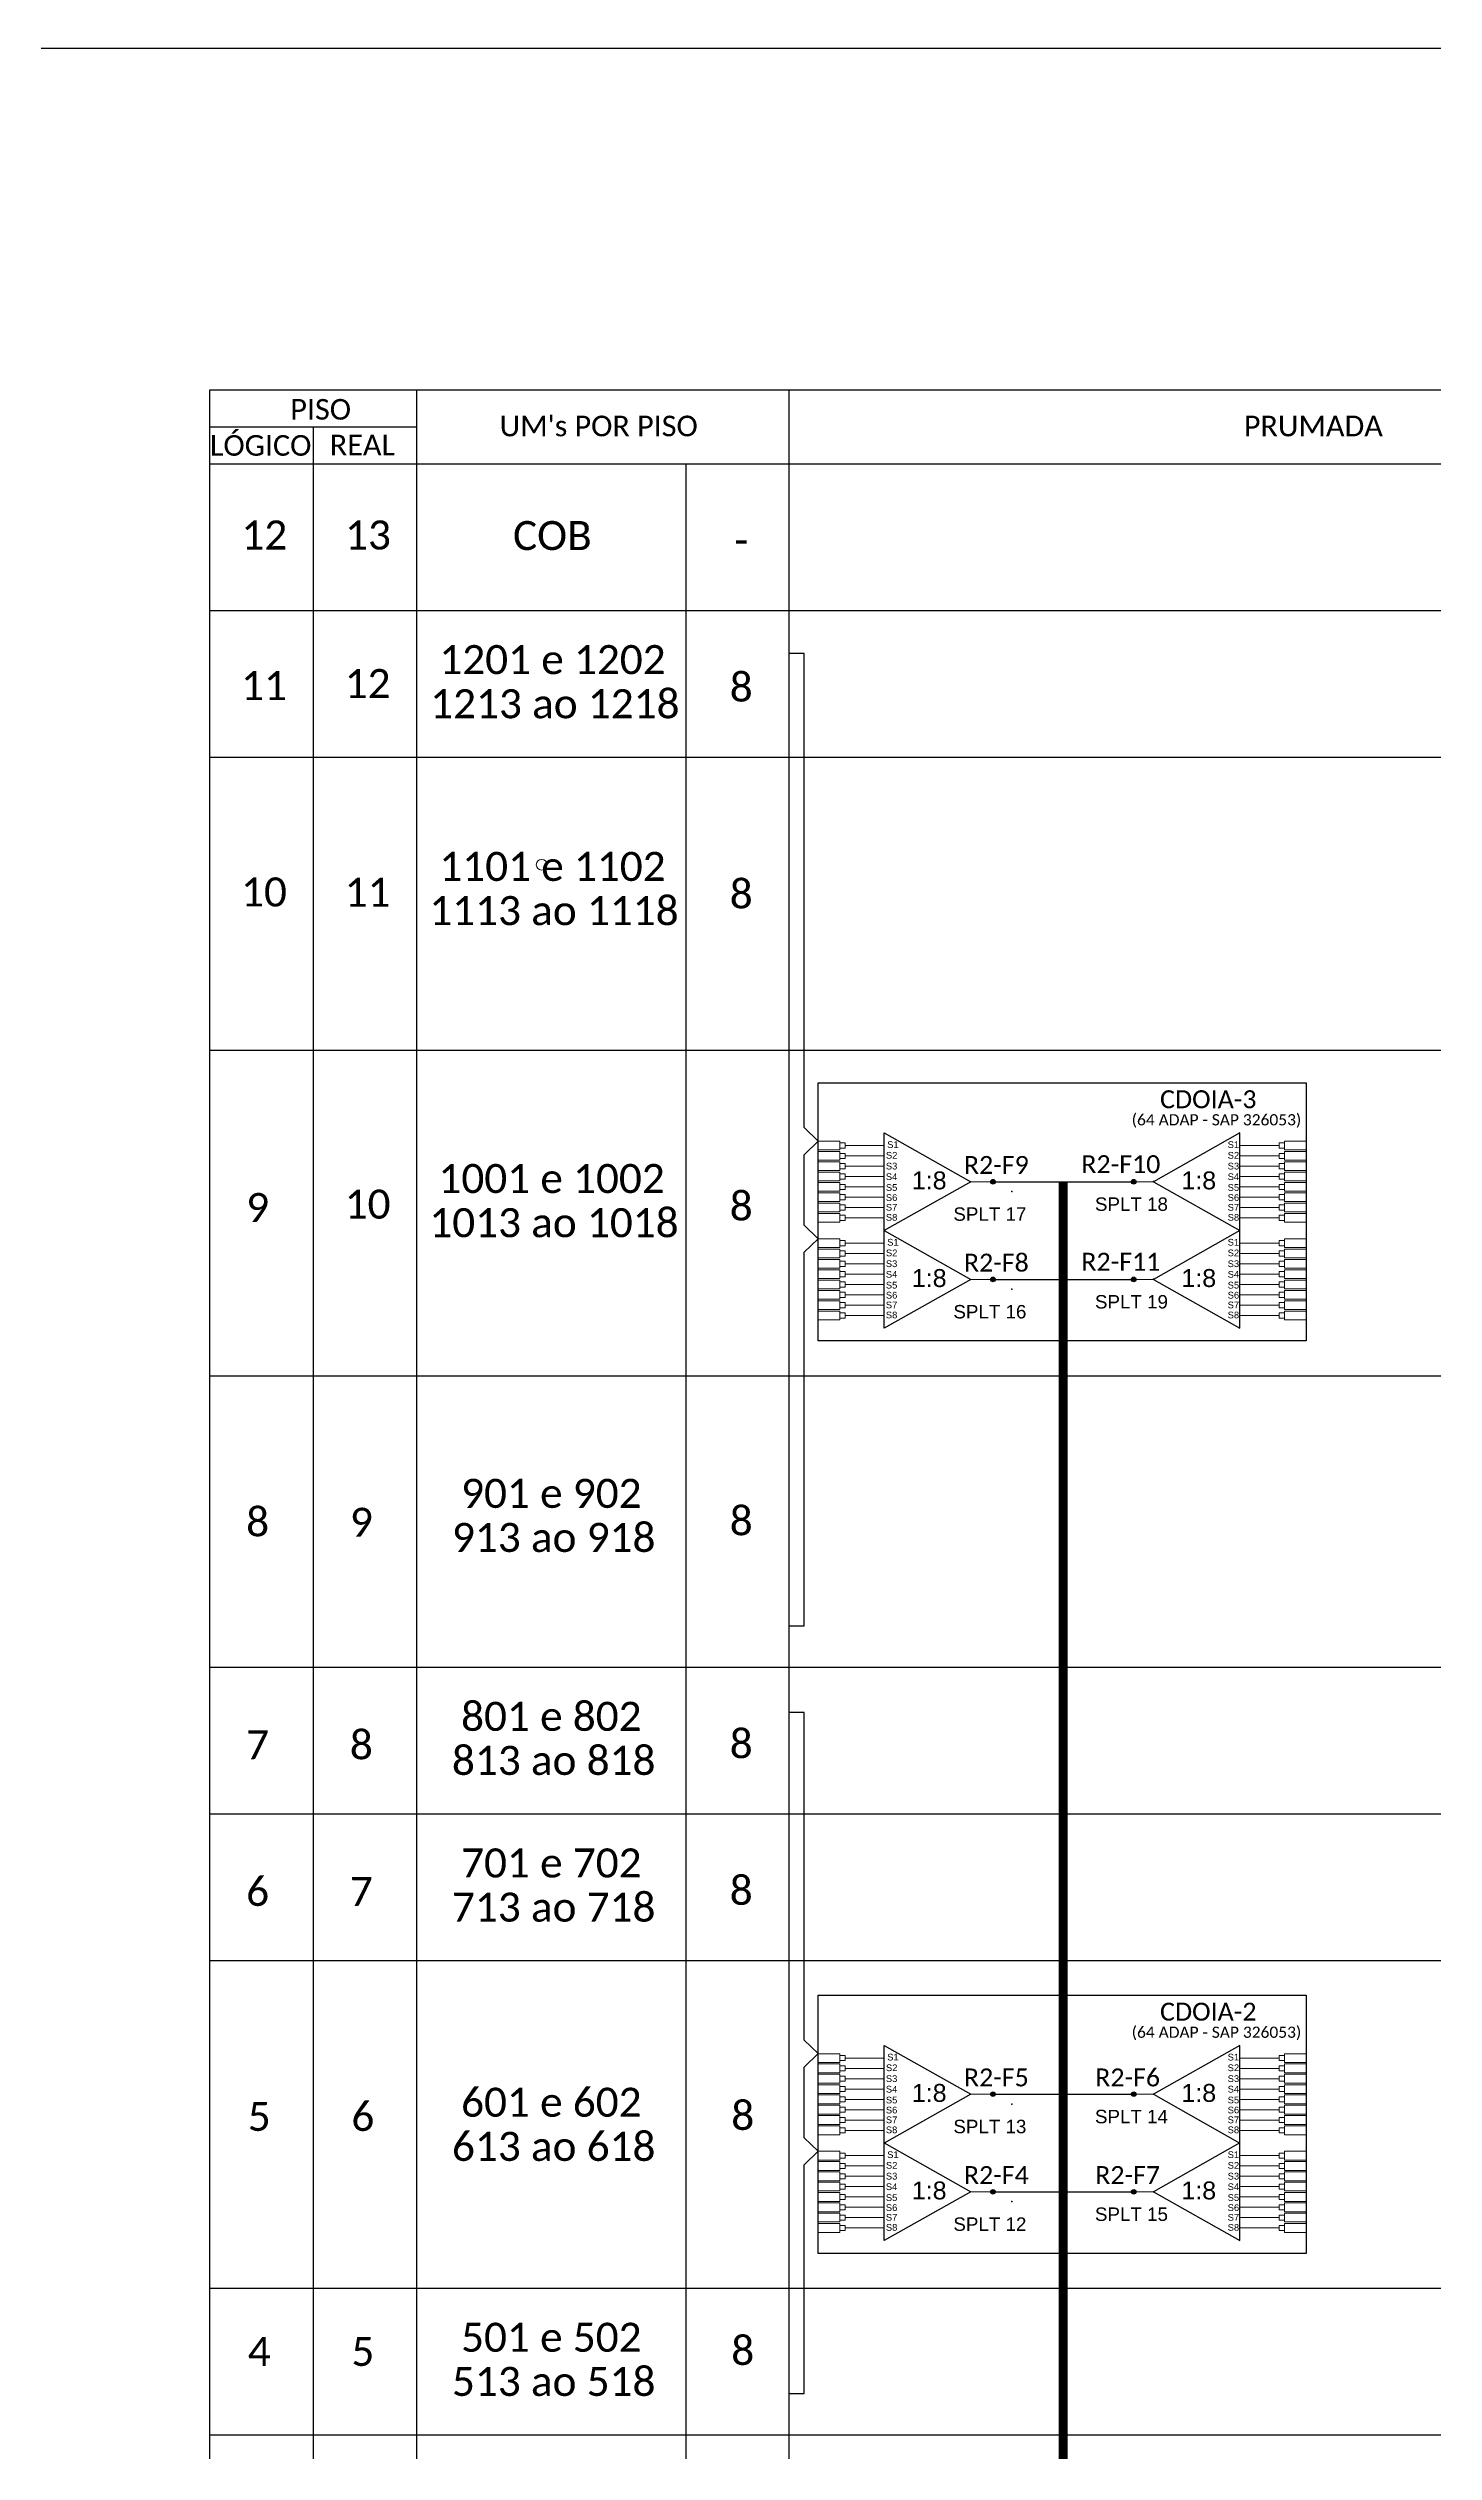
# Model space of a CAD drawing. Extents: x -4 to 837, y 1 to 595.
# Drawn here: x 527.7 to 682.4, y 326.9 to 595.3 of the extents above; entities that cross this region are included whole.
import ezdxf
from ezdxf.enums import TextEntityAlignment as Align

# ---------------------------------------------------------------- set-up
doc = ezdxf.new("R2010")
doc.units = 0
doc.layers.add('Numeração', color=98, linetype='Continuous', lineweight=0)
doc.styles.add('ARIAL', font='arial.ttf')
doc.styles.add('WMF-Calibri0', font='calibri.ttf')

# ---------------------------------------------------------------- blocks, each defined once
blk = doc.blocks.new('SPLITTER_')
blk.add_point((0, 0))
at = {"style": 'ARIAL', "flags": 4}
blk.add_attdef('SPLT', (0, -3.26), '', height=1.5, dxfattribs=at)
blk = doc.blocks.new('SPLT_1-8_SC-APC_ESQ')
at = {"color": 1}
blk.add_lwpolyline([(7.37, -2.1), (17.04, -7.55), (7.37, -13), (7.37, -2.1)], dxfattribs=at)
at = {"color": 3, "lineweight": 0}
for points in [[(2.41, -3.02), (0, -3.02)], [(2.41, -4), (0, -4)], [(2.41, -4.17), (0, -4.17)], [(2.41, -5.16), (0, -5.16)], [(2.41, -5.32), (0, -5.32)], [(2.41, -3.02), (2.41, -4)], [(2.41, -4.17), (2.41, -5.16)], [(2.41, -5.32), (2.41, -6.31)], [(2.99, -3.51), (7.37, -3.51)], [(7.37, -4.66), (2.99, -4.66)], [(2.41, -6.31), (0, -6.31)], [(2.41, -6.48), (0, -6.48)], [(2.41, -7.46), (0, -7.46)], [(2.41, -7.63), (0, -7.63)], [(2.41, -6.48), (2.41, -7.46)], [(2.41, -7.63), (2.41, -8.62)], [(7.37, -5.82), (2.99, -5.82)], [(7.37, -6.97), (2.99, -6.97)], [(2.41, -8.62), (0, -8.62)], [(2.41, -8.78), (0, -8.78)], [(2.41, -9.77), (0, -9.77)], [(2.41, -9.94), (0, -9.94)], [(2.41, -8.78), (2.41, -9.77)], [(2.41, -9.94), (2.41, -10.92)], [(7.37, -8.12), (2.99, -8.12)], [(7.37, -9.28), (2.99, -9.28)], [(7.37, -10.43), (2.99, -10.43)], [(2.41, -10.92), (0, -10.92)], [(2.41, -11.09), (0, -11.09)], [(2.41, -12.08), (0, -12.08)], [(2.41, -11.09), (2.41, -12.08)], [(7.37, -11.58), (2.99, -11.58)]]:
    blk.add_lwpolyline(points, dxfattribs=at)
for points in [[(2.99, -3.22), (2.41, -3.22), (2.41, -3.8), (2.99, -3.8)], [(2.99, -4.38), (2.41, -4.38), (2.41, -4.95), (2.99, -4.95)], [(2.99, -5.53), (2.41, -5.53), (2.41, -6.1), (2.99, -6.1)], [(2.99, -6.68), (2.41, -6.68), (2.41, -7.26), (2.99, -7.26)], [(2.99, -7.84), (2.41, -7.84), (2.41, -8.41), (2.99, -8.41)], [(2.99, -8.99), (2.41, -8.99), (2.41, -9.56), (2.99, -9.56)], [(2.99, -10.14), (2.41, -10.14), (2.41, -10.72), (2.99, -10.72)], [(2.99, -11.3), (2.41, -11.3), (2.41, -11.87), (2.99, -11.87)]]:
    blk.add_lwpolyline(points, close=True, dxfattribs=at)
at = {"color": 1, "lineweight": 0}
blk.add_lwpolyline([(17.04, -7.55), (19.26, -7.55)], dxfattribs=at)
at = {"color": 1, "style": 'ARIAL'}
for s, height, p in [('S2', 0.75, (7.56, -4.97)), ('S1', 0.75, (7.7, -3.78)), ('S5', 0.75, (7.55, -8.57)), ('S3', 0.75, (7.55, -6.18)), ('S4', 0.75, (7.55, -7.36)), ('1:8', 2, (10.45, -8.4)), ('S6', 0.75, (7.55, -9.69)), ('S7', 0.75, (7.55, -10.78)), ('S8', 0.75, (7.55, -11.9))]:
    blk.add_text(s, height=height, dxfattribs=at).set_placement(p)
blk = doc.blocks.new('SPLT_1-8_SC-APC')
at = {"color": 1}
blk.add_lwpolyline([(-7.37, -2.1), (-17.04, -7.55), (-7.37, -13), (-7.37, -2.1)], dxfattribs=at)
at = {"color": 3, "lineweight": 0}
for points in [[(-2.99, -3.51), (-7.37, -3.51)], [(-7.37, -4.66), (-2.99, -4.66)], [(-2.41, -3.02), (-2.41, -4)], [(-2.41, -3.02), (0, -3.02)], [(-2.41, -4), (0, -4)], [(-2.41, -4.17), (-2.41, -5.16)], [(-2.41, -4.17), (0, -4.17)], [(-2.41, -5.16), (0, -5.16)], [(-2.41, -5.32), (-2.41, -6.31)], [(-2.41, -5.32), (0, -5.32)], [(-7.37, -5.82), (-2.99, -5.82)], [(-7.37, -6.97), (-2.99, -6.97)], [(-2.41, -6.31), (0, -6.31)], [(-2.41, -6.48), (-2.41, -7.46)], [(-2.41, -6.48), (0, -6.48)], [(-2.41, -7.46), (0, -7.46)], [(-2.41, -7.63), (-2.41, -8.62)], [(-2.41, -7.63), (0, -7.63)], [(-7.37, -8.12), (-2.99, -8.12)], [(-7.37, -9.28), (-2.99, -9.28)], [(-7.37, -10.43), (-2.99, -10.43)], [(-2.41, -8.62), (0, -8.62)], [(-2.41, -8.78), (-2.41, -9.77)], [(-2.41, -8.78), (0, -8.78)], [(-2.41, -9.77), (0, -9.77)], [(-2.41, -9.94), (-2.41, -10.92)], [(-2.41, -9.94), (0, -9.94)], [(-7.37, -11.58), (-2.99, -11.58)], [(-2.41, -10.92), (0, -10.92)], [(-2.41, -11.09), (-2.41, -12.08)], [(-2.41, -11.09), (0, -11.09)], [(-2.41, -12.08), (0, -12.08)]]:
    blk.add_lwpolyline(points, dxfattribs=at)
for points in [[(-2.99, -3.22), (-2.41, -3.22), (-2.41, -3.8), (-2.99, -3.8)], [(-2.99, -4.38), (-2.41, -4.38), (-2.41, -4.95), (-2.99, -4.95)], [(-2.99, -5.53), (-2.41, -5.53), (-2.41, -6.1), (-2.99, -6.1)], [(-2.99, -6.68), (-2.41, -6.68), (-2.41, -7.26), (-2.99, -7.26)], [(-2.99, -7.84), (-2.41, -7.84), (-2.41, -8.41), (-2.99, -8.41)], [(-2.99, -8.99), (-2.41, -8.99), (-2.41, -9.56), (-2.99, -9.56)], [(-2.99, -10.14), (-2.41, -10.14), (-2.41, -10.72), (-2.99, -10.72)], [(-2.99, -11.3), (-2.41, -11.3), (-2.41, -11.87), (-2.99, -11.87)]]:
    blk.add_lwpolyline(points, close=True, dxfattribs=at)
at = {"color": 1, "lineweight": 0}
blk.add_lwpolyline([(-17.04, -7.55), (-19.26, -7.55)], dxfattribs=at)
at = {"color": 1, "style": 'ARIAL'}
for s, height, p in [('S1', 0.75, (-8.74, -3.78)), ('S2', 0.75, (-8.74, -4.97)), ('1:8', 2, (-13.91, -8.4)), ('S3', 0.75, (-8.74, -6.18)), ('S4', 0.75, (-8.74, -7.36)), ('S5', 0.75, (-8.74, -8.57)), ('S6', 0.75, (-8.74, -9.69)), ('S7', 0.75, (-8.74, -10.78)), ('S8', 0.75, (-8.74, -11.9))]:
    blk.add_text(s, height=height, dxfattribs=at).set_placement(p)

msp = doc.modelspace()

# ---------------------------------------------------------------- hatches: boundary and pattern name
h = msp.add_hatch(color=3)
h.dxf.hatch_style = 1
edge = h.paths.add_edge_path()
edge.add_arc((633.18, 468.7), 0.256, 0, 360)
h = msp.add_hatch(color=3)
h.dxf.hatch_style = 1
edge = h.paths.add_edge_path()
edge.add_arc((648.89, 468.7), 0.256, 0, 360)
h = msp.add_hatch(color=3)
h.dxf.hatch_style = 1
edge = h.paths.add_edge_path()
edge.add_arc((633.18, 457.8), 0.256, 0, 360)
h = msp.add_hatch(color=3)
h.dxf.hatch_style = 1
edge = h.paths.add_edge_path()
edge.add_arc((648.89, 457.8), 0.256, 0, 360)
h = msp.add_hatch(color=3)
h.dxf.hatch_style = 1
edge = h.paths.add_edge_path()
edge.add_arc((633.18, 366.84), 0.256, 0, 360)
h = msp.add_hatch(color=3)
h.dxf.hatch_style = 1
edge = h.paths.add_edge_path()
edge.add_arc((648.89, 366.84), 0.256, 0, 360)
h = msp.add_hatch(color=3)
h.dxf.hatch_style = 1
edge = h.paths.add_edge_path()
edge.add_arc((633.18, 355.94), 0.256, 0, 360)
h = msp.add_hatch(color=3)
h.dxf.hatch_style = 1
edge = h.paths.add_edge_path()
edge.add_arc((648.89, 355.94), 0.256, 0, 360)

# ---------------------------------------------------------------- linework, layer by layer
at = {"color": 7}
msp.add_lwpolyline([(-3.83, 595.26), (837.17, 595.26), (837.17, 1.26), (-3.83, 1.26)], close=True, dxfattribs=at)
at = {"color": 0}
for points in [[(804.63, 557.08), (545.7, 557.08)], [(545.7, 552.97), (568.84, 552.97)], [(545.7, 548.86), (804.63, 548.86)]]:
    msp.add_lwpolyline(points, dxfattribs=at)
for points in [[(545.7, 557.08), (545.7, 158.36)], [(568.84, 158.36), (568.84, 557.08)], [(610.43, 158.36), (610.43, 557.08)], [(557.27, 552.97), (557.27, 158.36)], [(598.86, 548.86), (598.86, 158.36)], [(545.7, 532.49), (804.63, 532.49)], [(545.7, 516.11), (804.63, 516.11)], [(545.7, 483.37), (804.63, 483.37)], [(545.7, 447.05), (804.63, 447.05)], [(545.7, 414.52), (804.63, 414.52)], [(545.7, 398.15), (804.63, 398.15)], [(545.7, 381.78), (804.63, 381.78)], [(545.7, 345.19), (804.63, 345.19)], [(545.7, 328.82), (804.63, 328.82)]]:
    msp.add_lwpolyline(points)
at = {"color": 3}
for points in [[(610.43, 419.13), (612.08, 419.13), (612.09, 460.82), (613.66, 462.33), (612.09, 463.84), (612.09, 471.72), (613.66, 473.23), (612.09, 474.74), (612.09, 527.67), (610.44, 527.67)], [(610.43, 333.43), (612.08, 333.43), (612.09, 358.96), (613.66, 360.47), (612.09, 361.98), (612.09, 369.86), (613.66, 371.37), (612.09, 372.88), (612.09, 409.44), (610.44, 409.44)]]:
    msp.add_lwpolyline(points, dxfattribs=at)
at = {"color": 1}
for points in [[(613.66, 479.75), (668.15, 479.75), (668.15, 450.93), (613.66, 450.93)], [(613.66, 377.89), (668.15, 377.89), (668.15, 349.07), (613.66, 349.07)]]:
    msp.add_lwpolyline(points, close=True, dxfattribs=at)
at = {"color": 5, "linetype": 'Continuous', "ltscale": 4}
for points in [[(633.18, 468.7), (648.86, 468.7)], [(633.18, 457.8), (648.86, 457.8)], [(633.18, 366.84), (648.86, 366.84)], [(633.18, 355.94), (648.86, 355.94)]]:
    msp.add_lwpolyline(points, dxfattribs=at)
at = {"color": 5, "const_width": 1}
msp.add_lwpolyline([(641.02, 468.7), (641.02, 258.38), (709.3, 258.38), (709.3, 213.34)], dxfattribs=at)
at = {"color": 3}
for centre in [(633.18, 468.7), (648.89, 468.7), (633.18, 457.8), (648.89, 457.8), (633.18, 366.84), (648.89, 366.84), (633.18, 355.94), (648.89, 355.94)]:
    msp.add_circle(centre, 0.256, dxfattribs=at)
at = {"layer": 'Numeração'}
msp.add_circle((582.77, 504.09), 0.598, dxfattribs=at)

# ---------------------------------------------------------------- block references
for p in [(613.66, 476.25), (613.66, 465.35), (613.66, 374.38), (613.66, 363.49)]:
    msp.add_blockref('SPLT_1-8_SC-APC_ESQ', p)
at = {"color": 3}
for p in [(668.12, 476.25), (668.12, 465.35), (668.12, 374.38), (668.12, 363.49)]:
    msp.add_blockref('SPLT_1-8_SC-APC', p, dxfattribs=at)
ref = msp.add_blockref('SPLITTER_', (635.28, 467.6), dxfattribs=dict(xscale=-1))
ref.add_attrib('SPLT', 'SPLT 17', (628.75, 464.34), dxfattribs={"height": 1.5, "style": 'ARIAL'})
ref = msp.add_blockref('SPLITTER_', (651.09, 468.71), dxfattribs=dict(xscale=-1))
ref.add_attrib('SPLT', 'SPLT 18', (644.56, 465.45), dxfattribs={"height": 1.5, "style": 'ARIAL'})
ref = msp.add_blockref('SPLITTER_', (635.28, 456.71), dxfattribs=dict(xscale=-1))
ref.add_attrib('SPLT', 'SPLT 16', (628.75, 453.44), dxfattribs={"height": 1.5, "style": 'ARIAL'})
ref = msp.add_blockref('SPLITTER_', (651.09, 457.81), dxfattribs=dict(xscale=-1))
ref.add_attrib('SPLT', 'SPLT 19', (644.56, 454.55), dxfattribs={"height": 1.5, "style": 'ARIAL'})
ref = msp.add_blockref('SPLITTER_', (635.28, 365.74), dxfattribs=dict(xscale=-1))
ref.add_attrib('SPLT', 'SPLT 13', (628.75, 362.48), dxfattribs={"height": 1.5, "style": 'ARIAL'})
ref = msp.add_blockref('SPLITTER_', (651.09, 366.85), dxfattribs=dict(xscale=-1))
ref.add_attrib('SPLT', 'SPLT 14', (644.56, 363.59), dxfattribs={"height": 1.5, "style": 'ARIAL'})
ref = msp.add_blockref('SPLITTER_', (635.28, 354.85), dxfattribs=dict(xscale=-1))
ref.add_attrib('SPLT', 'SPLT 12', (628.75, 351.58), dxfattribs={"height": 1.5, "style": 'ARIAL'})
ref = msp.add_blockref('SPLITTER_', (651.09, 355.95), dxfattribs=dict(xscale=-1))
ref.add_attrib('SPLT', 'SPLT 15', (644.56, 352.69), dxfattribs={"height": 1.5, "style": 'ARIAL'})

# ---------------------------------------------------------------- texts
at = {"color": 0, "style": 'WMF-Calibri0'}
for s, p in [('     PISO', (550.66, 553.78)), ("UM's POR PISO", (578.08, 551.92)), ('PRUMADA', (661.19, 551.92)), ('  LÓGICO', (544.11, 549.75)), ('    REAL', (555.88, 549.8))]:
    msp.add_text(s, height=2.3, dxfattribs=at).set_placement(p)
at = {"color": 7, "style": 'WMF-Calibri0'}
for s, p in [('12', (551.81, 540.9)), ('13', (563.38, 540.9)), ('11', (551.77, 524.1)), ('12', (563.34, 524.32)), ('10', (551.77, 501.05)), ('11', (563.34, 501.01)), ('10', (563.34, 466.2))]:
    msp.add_text(s, height=3.24, dxfattribs=at).set_placement(p, align=Align.MIDDLE_CENTER)
for s, p in [('COB', (579.58, 539.22)), ('1201 e 1202', (571.35, 525.37)), ('1213 ao 1218', (570.33, 520.44)), ('1101 e 1102', (571.35, 502.28)), ('1113 ao 1118', (570.23, 497.35)), ('1001 e 1002', (571.25, 467.44)), ('1013 ao 1018', (570.23, 462.51)), ('901 e 902', (573.78, 432.29)), ('913 ao 918', (572.76, 427.37)), ('801 e 802', (573.78, 407.4)), ('813 ao 818', (572.76, 402.48)), ('701 e 702', (573.78, 391.03)), ('713 ao 718', (572.76, 386.1)), ('601 e 602', (573.78, 364.32)), ('613 ao 618', (572.76, 359.39)), ('501 e 502', (573.78, 338.08)), ('513 ao 518', (572.76, 333.15))]:
    msp.add_text(s, height=3.24, dxfattribs=at).set_placement(p)
at = {"color": 1, "style": 'WMF-Calibri0'}
for s, p in [('CDOIA-3', (651.83, 476.91)), ('CDOIA-2', (651.83, 375.05))]:
    msp.add_text(s, height=2, dxfattribs=at).set_placement(p)
for p in [(658.13, 474.99), (658.13, 373.13)]:
    msp.add_text('(64 ADAP - SAP 326053)', height=1.25, dxfattribs=at).set_placement(p, align=Align.CENTER)
at = {"color": 5, "style": 'WMF-Calibri0'}
for s, p in [('R2-F9', (629.93, 469.57)), ('R2-F10', (643.04, 469.66)), ('R2-F8', (629.93, 458.67)), ('R2-F11', (643.04, 458.77)), ('R2-F5', (629.93, 367.71)), ('R2-F6', (644.59, 367.71)), ('R2-F4', (629.93, 356.81)), ('R2-F7', (644.59, 356.81))]:
    msp.add_text(s, height=2, dxfattribs=at).set_placement(p)
at = {"color": 7, "style": 'WMF-Calibri0', "flags": 4}
for tag, p in [('-', (605.06, 540.3)), ('8', (605.06, 523.93)), ('8', (605.06, 500.84)), ('9', (551.06, 465.82)), ('8', (605.06, 466)), ('8', (551.06, 430.74)), ('9', (562.64, 430.68)), ('8', (605.06, 430.86)), ('7', (551.06, 405.85)), ('8', (562.64, 405.85)), ('8', (605.06, 405.97)), ('6', (551.06, 389.48)), ('7', (562.64, 389.48)), ('8', (605.06, 389.6)), ('5', (551.24, 364.36)), ('6', (562.81, 364.36)), ('8', (605.23, 364.47)), ('4', (551.24, 338.12)), ('5', (562.81, 338.12)), ('8', (605.23, 338.23))]:
    msp.add_attdef(tag, text='XX', height=3.24, dxfattribs=at).set_placement(p, align=Align.MIDDLE_CENTER)

doc.saveas('drawing.dxf')
